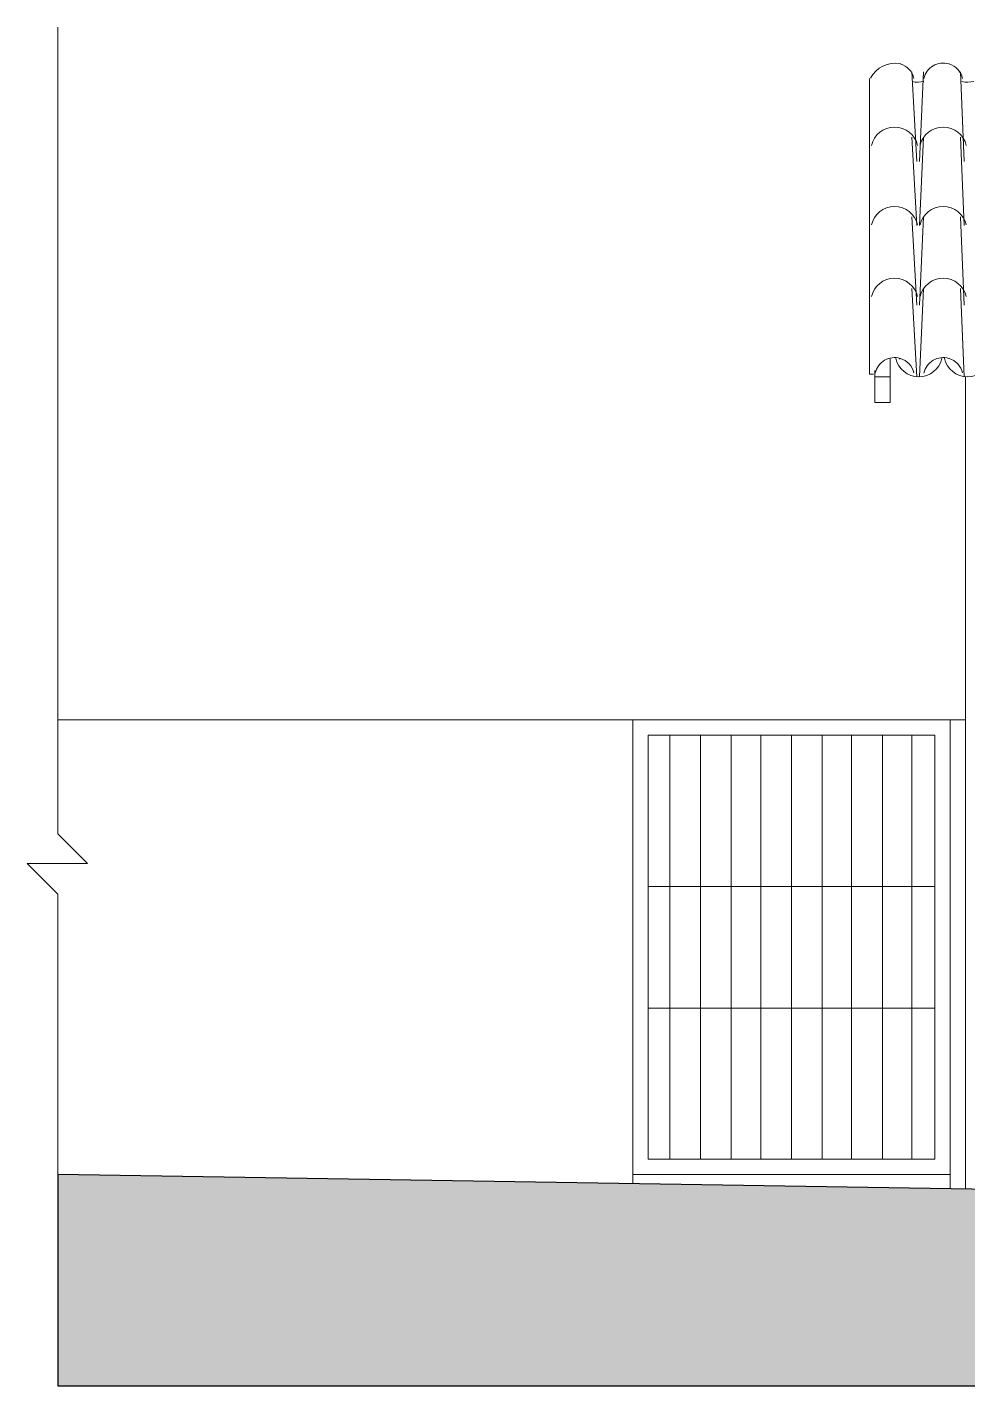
# Model space of a CAD drawing. Header units: millimetres. Extents: x 8244 to 20884, y 539 to 5034.
# Drawn here: x 8244 to 11357, y 539 to 5034 of the extents above; entities that cross this region are included whole.
import ezdxf

# ---------------------------------------------------------------- set-up
doc = ezdxf.new("R2010")
doc.units = ezdxf.units.MM
for name, color, linetype, lineweight in [('A-ALV-___-___-EXI', 250, 'Continuous', 25), ('A-BAS-___-___-EXI', 250, 'Continuous', 25), ('A-CER-___-___-EXI', 250, 'Continuous', 25), ('A-COB-___-___-EXI', 250, 'Continuous', 25)]:
    doc.layers.add(name, color=color, linetype=linetype, lineweight=lineweight)

msp = doc.modelspace()

# ---------------------------------------------------------------- hatches: boundary and pattern name
at = {"layer": 'A-BAS-___-___-EXI', "true_color": 0xcb9898}
msp.add_hatch(color=253, dxfattribs=at).paths.add_polyline_path([(20787, 539.1), (20787, 1039), (8345.9, 1238.1), (8345.9, 539.1)])

# ---------------------------------------------------------------- linework, layer by layer
at = {"layer": 'A-ALV-___-___-EXI', "color": 248, "lineweight": 15}
msp.add_line((11349.2, 3877.1), (11349.2, 1191.5), dxfattribs=at)
at = {"layer": 'A-BAS-___-___-EXI'}
msp.add_lwpolyline([(8345.9, 1238.1), (8345.9, 539.1), (20787, 539.1), (20787, 1039)], close=True, dxfattribs=at)
at = {"layer": 'A-CER-___-___-EXI', "color": 248, "lineweight": 15}
for p, q in [((8345.9, 2741.9), (11349.2, 2741.9)), ((10247.8, 2741.9), (10247.8, 1208.4)), ((11298.4, 2741.9), (11298.4, 1191.5)), ((10370.7, 2691), (10370.7, 1288.9)), ((10472.3, 2691), (10472.3, 1288.9)), ((10574, 2691), (10574, 1288.9)), ((10671.4, 2691), (10671.4, 1288.9)), ((10773.1, 2691), (10773.1, 1288.9)), ((10874.8, 2691), (10874.8, 1288.9)), ((10972.2, 2691), (10972.2, 1288.9)), ((11073.9, 2691), (11073.9, 1288.9)), ((11171.3, 2691), (11171.3, 1288.9)), ((10298.7, 2191.2), (11247.5, 2191.2)), ((10298.7, 1788.8), (11247.5, 1788.8)), ((11298.4, 1238.1), (10247.8, 1238.1))]:
    msp.add_line(p, q, dxfattribs=at)
at = {"layer": 'A-CER-___-___-EXI', "color": 248, "lineweight": 15, "flags": 128}
msp.add_lwpolyline([(8345.9, 5033.5), (8345.9, 2364.9), (8443.3, 2267.4), (8244.2, 2267.4), (8345.9, 2165.8), (8345.9, 1238.1)], dxfattribs=at)
msp.add_lwpolyline([(11247.5, 1288.9), (10298.7, 1288.9), (10298.7, 2691), (11247.5, 2691)], close=True, dxfattribs=at)
at = {"layer": 'A-COB-___-___-EXI', "color": 248, "lineweight": 15}
for p, q in [((11188.2, 4588.8), (11171.3, 4885.3)), ((11196.7, 4588.8), (11209.4, 4885.3)), ((11345, 4588.8), (11332.3, 4885.3)), ((11188.2, 4377), (11171.3, 4669.2)), ((11196.7, 4377), (11209.4, 4669.2)), ((11345, 4377), (11332.3, 4669.2)), ((11188.2, 4114.3), (11171.3, 4406.6)), ((11196.7, 4114.3), (11209.4, 4406.6)), ((11345, 4114.3), (11332.3, 4406.6)), ((11188.2, 3877.1), (11171.3, 4169.4)), ((11196.7, 3877.1), (11209.4, 4169.4)), ((11345, 3877.1), (11332.3, 4169.4)), ((11099.3, 3877.1), (11099.3, 3936.4)), ((11128.9, 3936.4), (11133.2, 3936.4))]:
    msp.add_line(p, q, dxfattribs=at)
at = {"layer": 'A-COB-___-___-EXI', "color": 248, "lineweight": 15, "flags": 128}
for points in [[(11044.2, 3885.6), (11031.5, 3885.6), (11031.5, 4864.1)], [(11048.4, 3877.1), (11099.3, 3877.1), (11099.3, 3792.4), (11048.4, 3792.4), (11048.4, 3877.1), (11048.4, 3898.3)]]:
    msp.add_lwpolyline(points, dxfattribs=at)
at = {"layer": 'A-COB-___-___-EXI', "color": 18, "lineweight": 9}
for points in [[(11133.1, 4913.7), (11093.1, 4920.1), (11053.5, 4900.4), (11034.3, 4864.7)], [(11133.1, 4913.7), (11093.1, 4920.1), (11053.5, 4900.4), (11034.3, 4864.7)], [(11133.1, 4913.7), (11093.1, 4920.1), (11053.5, 4900.4), (11034.3, 4864.7)], [(11133.6, 4912), (11133.2, 4912.1), (11132.9, 4912.2), (11132.5, 4912.3)], [(11178, 4864.2), (11172.7, 4886.9), (11155.8, 4905.1), (11133.6, 4912)], [(11178, 4864.2), (11172.7, 4886.9), (11155.8, 4905.1), (11133.6, 4912)], [(11241.7, 4905.9), (11226.1, 4896.7), (11215, 4881.4), (11211, 4863.7)], [(11293.5, 4912.3), (11276.1, 4917.4), (11257.3, 4915.1), (11241.7, 4905.9)], [(11339, 4864.2), (11333.6, 4886.9), (11316.8, 4905.1), (11294.6, 4912)], [(11172, 4853.6), (11185, 4850.5), (11198.6, 4850.7), (11211.4, 4854.3)], [(11337.2, 4853.6), (11350.2, 4850.5), (11363.8, 4850.7), (11376.6, 4854.3)], [(11114.1, 4703.1), (11077.4, 4703.1), (11045.7, 4677.7), (11037.7, 4642)], [(11190.6, 4642), (11182.5, 4677.7), (11150.7, 4703.1), (11114.1, 4703.1)], [(11275.1, 4703.1), (11238.4, 4703.1), (11206.6, 4677.7), (11198.6, 4642)], [(11351.5, 4642), (11343.4, 4677.7), (11311.7, 4703.1), (11275.1, 4703.1)], [(11114.1, 4440.5), (11077.4, 4440.5), (11045.7, 4415.1), (11037.7, 4379.3)], [(11190.6, 4379.3), (11182.5, 4415.1), (11150.7, 4440.5), (11114.1, 4440.5)], [(11275.1, 4440.5), (11238.4, 4440.5), (11206.6, 4415.1), (11198.6, 4379.3)], [(11351.5, 4379.3), (11343.4, 4415.1), (11311.7, 4440.5), (11275.1, 4440.5)], [(11114.1, 4203.3), (11077.4, 4203.3), (11045.7, 4177.9), (11037.7, 4142.1)], [(11190.6, 4142.1), (11182.5, 4177.9), (11150.7, 4203.3), (11114.1, 4203.3)], [(11275.1, 4203.3), (11238.4, 4203.3), (11206.6, 4177.9), (11198.6, 4142.1)], [(11351.5, 4142.1), (11343.4, 4177.9), (11311.7, 4203.3), (11275.1, 4203.3)], [(11080.7, 3931.6), (11065.1, 3922.4), (11054, 3907.1), (11050, 3889.4)], [(11080.7, 3931.6), (11065.1, 3922.4), (11054, 3907.1), (11050, 3889.4)], [(11080.7, 3931.6), (11065.1, 3922.4), (11054, 3907.1), (11050, 3889.4)], [(11080.7, 3931.6), (11065.1, 3922.4), (11054, 3907.1), (11050, 3889.4)], [(11132.5, 3938), (11115.1, 3943.1), (11096.4, 3940.8), (11080.7, 3931.6)], [(11132.5, 3938), (11115.1, 3943.1), (11096.4, 3940.8), (11080.7, 3931.6)], [(11132.5, 3938), (11115.1, 3943.1), (11096.4, 3940.8), (11080.7, 3931.6)], [(11132.5, 3938), (11115.1, 3943.1), (11096.4, 3940.8), (11080.7, 3931.6)], [(11118.1, 3938.3), (11126.1, 3902.5), (11157.9, 3877.1), (11194.6, 3877.1)], [(11133.6, 3937.7), (11133.2, 3937.8), (11132.9, 3937.9), (11132.5, 3938)], [(11178, 3890), (11172.7, 3912.6), (11155.8, 3930.8), (11133.6, 3937.7)], [(11178, 3890), (11172.7, 3912.6), (11155.8, 3930.8), (11133.6, 3937.7)], [(11134.8, 3936.8), (11134.8, 3936.6), (11134.8, 3936.5), (11134.9, 3936.3)], [(11194.6, 3877.1), (11231.2, 3877.1), (11263, 3902.5), (11271, 3938.3)], [(11241.7, 3931.6), (11226.1, 3922.4), (11215, 3907.1), (11211, 3889.4)], [(11241.7, 3931.6), (11226.1, 3922.4), (11215, 3907.1), (11211, 3889.4)], [(11241.7, 3931.6), (11226.1, 3922.4), (11215, 3907.1), (11211, 3889.4)], [(11241.7, 3931.6), (11226.1, 3922.4), (11215, 3907.1), (11211, 3889.4)], [(11293.5, 3938), (11276.1, 3943.1), (11257.3, 3940.8), (11241.7, 3931.6)], [(11293.5, 3938), (11276.1, 3943.1), (11257.3, 3940.8), (11241.7, 3931.6)], [(11293.5, 3938), (11276.1, 3943.1), (11257.3, 3940.8), (11241.7, 3931.6)], [(11293.5, 3938), (11276.1, 3943.1), (11257.3, 3940.8), (11241.7, 3931.6)], [(11279.1, 3938.3), (11287.1, 3902.5), (11318.9, 3877.1), (11355.6, 3877.1)], [(11294.6, 3937.7), (11294.2, 3937.8), (11293.9, 3937.9), (11293.5, 3938)], [(11339, 3890), (11333.6, 3912.6), (11316.8, 3930.8), (11294.6, 3937.7)], [(11339, 3890), (11333.6, 3912.6), (11316.8, 3930.8), (11294.6, 3937.7)], [(11295.7, 3936.8), (11295.7, 3936.6), (11295.8, 3936.5), (11295.9, 3936.3)], [(11355.6, 3877.1), (11392.2, 3877.1), (11423.9, 3902.5), (11432, 3938.3)]]:
    msp.add_open_spline(points, degree=3, dxfattribs=at)

doc.saveas('drawing.dxf')
